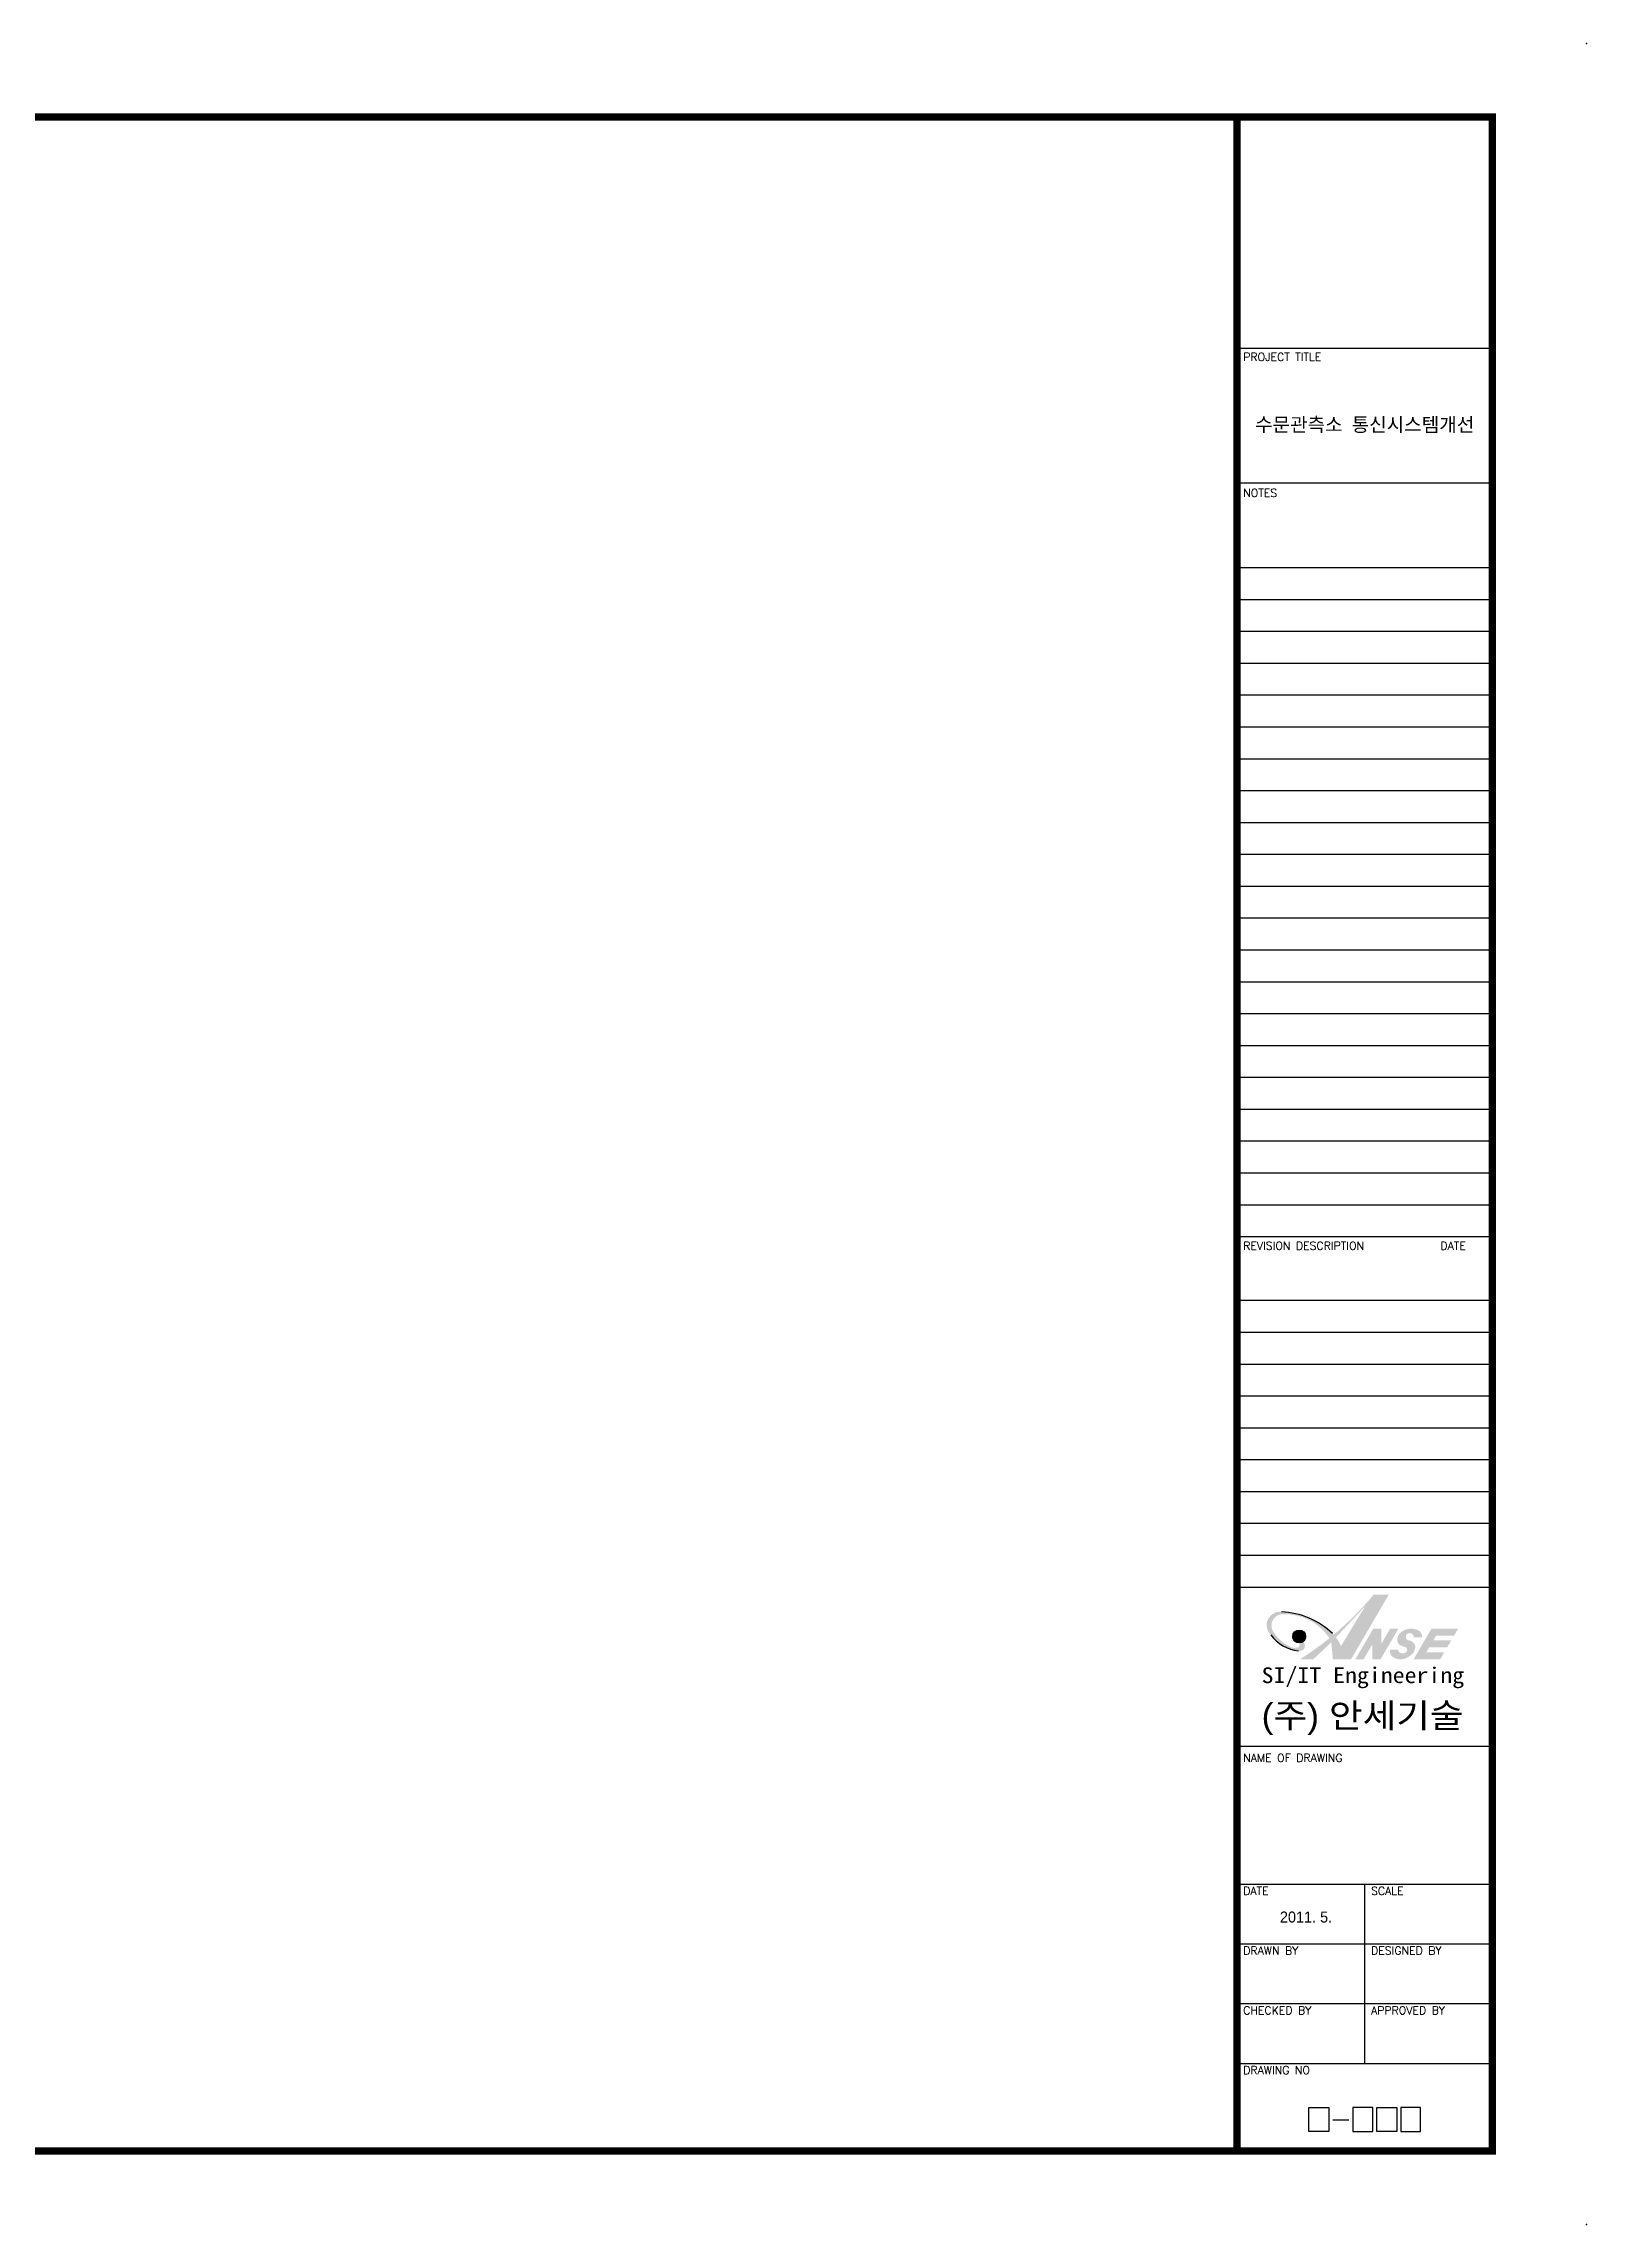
# Model space of a CAD drawing. Extents: x 0 to 420, y 0 to 297.
# Drawn here: x 210 to 420, y 0 to 297 of the extents above; entities that cross this region are included whole.
import ezdxf
from ezdxf.enums import TextEntityAlignment as Align

# ---------------------------------------------------------------- set-up
doc = ezdxf.new("R2010")
doc.units = 0
doc.layers.get('0').update_dxf_attribs({"linetype": 'CONTINUOUS'})
doc.styles.add('1', font='')
doc.styles.add('2', font='')
doc.styles.add('HSW', font='romans.shx', dxfattribs={"bigfont": 'hsw.shx'})
doc.styles.add('M', font='')
doc.styles.add('style1', font='')
doc.styles.get('1').set_extended_font_data('GulimChe')
doc.styles.get('2').set_extended_font_data('Expo M')
doc.styles.get('M').set_extended_font_data('Gulim')
doc.styles.get('style1').set_extended_font_data('GulimChe')

msp = doc.modelspace()

# ---------------------------------------------------------------- hatches: boundary and pattern name
h = msp.add_hatch(color=0)
h.paths.add_polyline_path([(393.09, 85.74), (391.03, 85.74, -0.044431), (385.62, 80.32, 0.01119), (385.46, 80.48, 0.181476), (378.49, 83.42, 0.715472), (377.04, 80.3, 0.206656), (380.81, 78.1, 0.190512), (381.56, 78.32, 0.271139), (381.54, 79.3, 0.100434), (381.47, 79.4, -0.165542), (380.95, 79.2, 0.060254), (380.95, 79.12, -0.25207), (380.81, 78.6, -0.141794), (379.97, 78.55, -0.155863), (377.48, 80.59, -0.642276), (378.71, 83.09, -0.26263), (385.02, 79.83, -0.028648), (381, 76.95), (382.81, 76.95), (385.28, 79.27, -0.009032), (385.49, 76.95), (387.96, 76.95)])
h.paths.add_polyline_path([(386.58, 78.74, 0.069596), (385.92, 79.95), (389.94, 84.25)], flags=16)
msp.add_hatch(color=0).paths.add_polyline_path([(380.03, 80.07, 1), (381.78, 80.07, 1)])
h = msp.add_hatch(color=0)
h.paths.add_polyline_path([(390.86, 78.98), (390.86, 76.95), (391.98, 76.95), (394.42, 81.14), (393.3, 81.14), (392.11, 79.11), (392.11, 81.14), (390.99, 81.14), (388.55, 76.95), (389.67, 76.95)])
h.paths.add_polyline_path([(394.34, 78.28), (393.29, 78.28, 0.390079), (393.9, 77.14, 0.281237), (395.76, 77.3, 0.292941), (396.72, 78.71, 0.289902), (395.95, 79.52, -0.615105), (395.51, 80.31, -0.698937), (396.52, 79.96), (397.67, 79.96, 0.301313), (397.07, 80.93, 0.248796), (395.1, 80.85, 0.316241), (394.27, 79.48, 0.285925), (394.69, 78.88, 0.070927), (395.34, 78.62, -0.50999), (395.54, 78.02, -0.628178)])
h.paths.add_polyline_path([(398.21, 77.89), (398.6, 78.57), (401.05, 78.57), (401.6, 79.52), (399.15, 79.52), (399.55, 80.19), (402, 80.19), (402.55, 81.14), (398.92, 81.14), (396.48, 76.95), (400.1, 76.95), (400.65, 77.89)])

# ---------------------------------------------------------------- linework, layer by layer
for p, q in [((372.43, 255.54), (407.22, 255.54)), ((372.43, 237.18), (407.22, 237.18)), ((372.43, 134.53), (407.22, 134.53)), ((372.43, 86.8), (407.22, 86.8)), ((372.43, 65.11), (407.22, 65.11)), ((372.43, 46.34), (407.22, 46.34)), ((389.82, 46.34), (389.82, 21.93)), ((372.43, 38.2), (407.22, 38.2)), ((372.43, 30.07), (407.22, 30.07)), ((372.43, 21.93), (407.22, 21.93)), ((382.22, 12.65), (382.22, 15.91)), ((382.22, 15.91), (384.94, 15.91)), ((384.94, 15.91), (384.94, 12.65)), ((390.92, 15.91), (388.2, 15.91)), ((388.2, 15.91), (388.2, 12.65)), ((390.92, 12.65), (390.92, 15.91)), ((391.46, 12.65), (391.46, 15.91)), ((391.46, 15.91), (394.18, 15.91)), ((394.18, 15.91), (394.18, 12.65)), ((397.44, 15.91), (394.73, 15.91)), ((394.73, 15.91), (394.73, 12.65)), ((397.44, 12.65), (397.44, 15.91)), ((384.94, 12.65), (382.22, 12.65)), ((385.48, 14.24), (387.66, 14.24)), ((385.48, 14.24), (387.66, 14.24)), ((388.2, 12.65), (390.92, 12.65)), ((394.18, 12.65), (391.46, 12.65)), ((394.73, 12.65), (397.44, 12.65))]:
    msp.add_line(p, q)
at = {"linetype": 'Continuous'}
for p, q in [((372.43, 225.65), (407.22, 225.65)), ((372.43, 221.31), (407.22, 221.31)), ((372.43, 216.97), (407.22, 216.97)), ((372.43, 212.63), (407.22, 212.63)), ((372.43, 208.29), (407.22, 208.29)), ((372.43, 203.95), (407.22, 203.95)), ((372.43, 199.61), (407.22, 199.61)), ((372.43, 195.27), (407.22, 195.27)), ((372.43, 190.93), (407.22, 190.93)), ((372.43, 186.6), (407.22, 186.6)), ((372.43, 182.26), (407.22, 182.26)), ((372.43, 177.92), (407.22, 177.92)), ((372.43, 173.58), (407.22, 173.58)), ((372.43, 169.24), (407.22, 169.24)), ((372.43, 164.9), (407.22, 164.9)), ((372.43, 160.56), (407.22, 160.56)), ((372.43, 156.22), (407.22, 156.22)), ((372.43, 151.88), (407.22, 151.88)), ((372.43, 147.55), (407.22, 147.55)), ((372.43, 143.21), (407.22, 143.21)), ((372.43, 138.87), (407.22, 138.87)), ((372.43, 125.85), (407.22, 125.85)), ((372.43, 121.51), (407.22, 121.51)), ((372.43, 117.17), (407.22, 117.17)), ((372.43, 112.83), (407.22, 112.83)), ((372.43, 108.5), (407.22, 108.5)), ((372.43, 104.16), (407.22, 104.16)), ((372.43, 99.82), (407.22, 99.82)), ((372.43, 95.48), (407.22, 95.48)), ((372.43, 91.14), (407.22, 91.14))]:
    msp.add_line(p, q, dxfattribs=at)
at = {"const_width": 1}
msp.add_lwpolyline([(407.22, 10), (12.63, 10), (12.63, 287), (407.22, 287)], close=True, dxfattribs=at)
msp.add_lwpolyline([(372.43, 10), (372.43, 287)], dxfattribs=at)
at = {"color": 0}
msp.add_circle((380.91, 80.07), 0.879, dxfattribs=at)
msp.add_arc((378.07, 72.66), 10.76, 46.5914, 87.7349, dxfattribs=at)
at = {"color": 5}
msp.add_arc((381.46, 83.56), 5.5, 216.4156, 263.1202, dxfattribs=at)
at = {"color": 1}
for p in [(420, 297), (420, 0)]:
    msp.add_point(p, dxfattribs=at)

# ---------------------------------------------------------------- texts
at = {"style": 'HSW', "width": 1.002349}
for s, height, p in [('PROJECT TITLE', 1.0847, (373.29, 253.47)), ('NOTES', 1.085, (373.29, 234.94)), ('REVISION DESCRIPTION', 1.0847, (373.29, 132.41)), ('DATE', 1.085, (400.14, 132.41)), ('NAME OF DRAWING', 1.0847, (373.29, 62.67)), ('DATE', 1.085, (373.29, 44.55)), ('SCALE', 1.085, (390.69, 44.55)), ('DRAWN BY', 1.085, (373.29, 36.42)), ('DESIGNED BY', 1.0847, (390.69, 36.42)), ('CHECKED BY', 1.085, (373.29, 28.28)), ('APPROVED BY', 1.0847, (390.69, 28.28)), ('DRAWING NO', 1.085, (373.29, 20.14))]:
    msp.add_text(s, height=height, dxfattribs=at).set_placement(p, align=Align.BOTTOM_LEFT)
for s, height, style, width, p in [('SI/IT Engineering', 2.145, '1', 1.17, (389.58, 73.07)), ('(주) 안세기술', 3.315, '2', 1.1, (389.53, 66.64))]:
    msp.add_text(s, height=height, dxfattribs=dict(style=style, width=width)).set_placement(p, align=Align.BOTTOM_CENTER)
at = {"style": 'M', "width": 1.002349}
msp.add_text('2011. 5.', height=1.5, dxfattribs=at).set_placement((381.84, 41.86), align=Align.MIDDLE_CENTER)
at = {"insert": (389.82, 245.01), "char_height": 1.9, "width": 32.9067, "attachment_point": 5, "style": 'style1'}
msp.add_mtext('수문관측소 통신시스템개선', dxfattribs=at)

doc.saveas('drawing.dxf')
